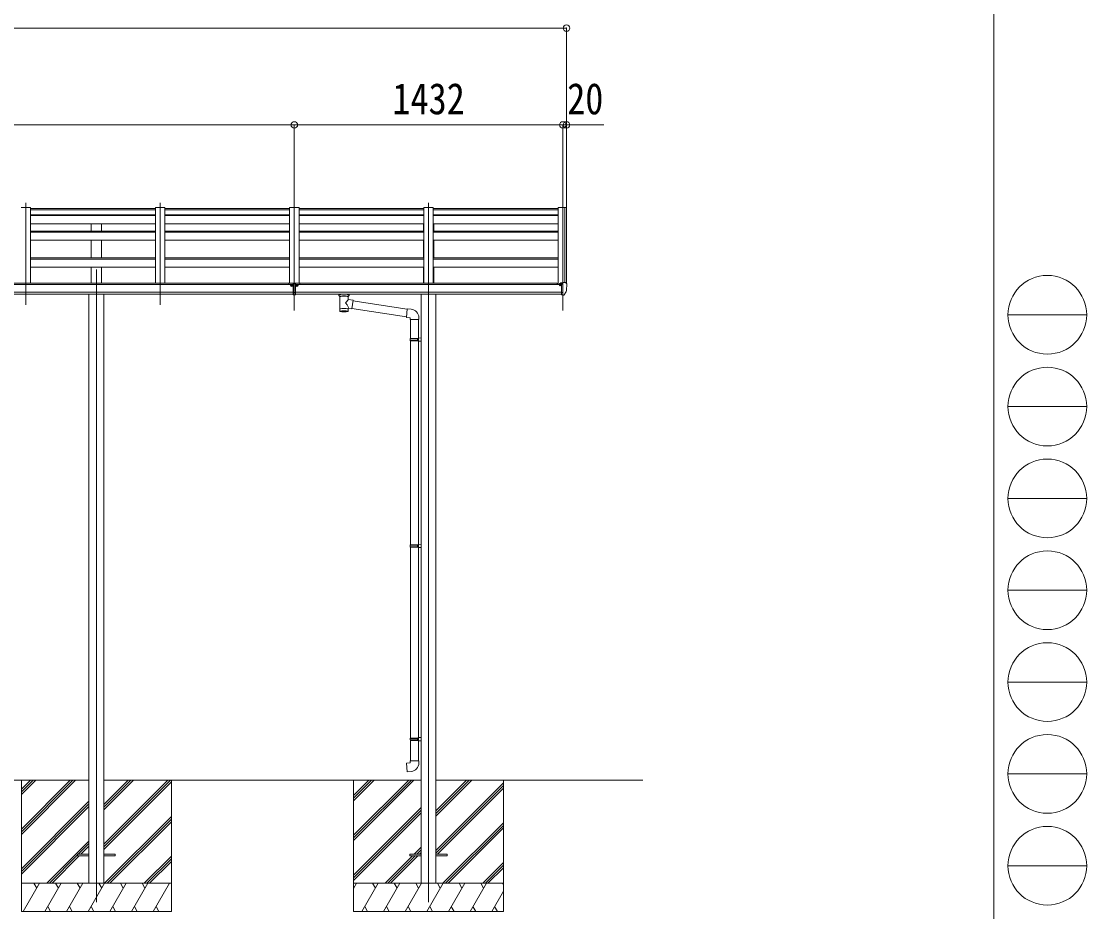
# Model space of a CAD drawing. Units: millimetres at full size. Extents: x -9783 to 9892, y -6828 to 6752.
# Drawn here: x 4208 to 9892, y -4448 to 303 of the extents above; entities that cross this region are included whole.
import ezdxf
from ezdxf.enums import TextEntityAlignment as Align

# ---------------------------------------------------------------- set-up
doc = ezdxf.new("R2010")
doc.units = ezdxf.units.MM
doc.header["$LTSCALE"] = 35
doc.header["$PDMODE"] = 32
doc.header["$PDSIZE"] = 35
for name, color, linetype, lineweight in [('0-0_0', 7, 'Continuous', 9), ('0-1_本体', 4, 'Continuous', 9), ('0-2_部品', 7, 'Continuous', 9), ('0-8_PARTS2', 2, 'Continuous', 9), ('0-A_寸法', 6, 'Continuous', 9), ('F-0_240', 7, 'Continuous', 9)]:
    doc.layers.add(name, color=color, linetype=linetype, lineweight=lineweight)
doc.styles.add('ＭＳ ゴシック', font='')
doc.styles.get('ＭＳ ゴシック').set_extended_font_data('MS Gothic')

msp = doc.modelspace()

# ---------------------------------------------------------------- linework, layer by layer
at = {"layer": '0-0_0'}
for p, q in [((1748.06, -3746.71), (4569.06, -3746.71)), ((4208.56, -3746.71), (4208.56, -4446.71)), ((4208.56, -4007.44), (4469.29, -3746.71)), ((4208.56, -4021.58), (4483.44, -3746.71)), ((4208.56, -4035.72), (4497.58, -3746.71)), ((4208.56, -3823.59), (4285.45, -3746.71)), ((4208.56, -3809.45), (4271.3, -3746.71)), ((4208.56, -3795.31), (4257.16, -3746.71)), ((4648.06, -4088.44), (4989.79, -3746.71)), ((4648.06, -4102.58), (5003.94, -3746.71)), ((4648.06, -3904.59), (4805.95, -3746.71)), ((4648.06, -3890.45), (4791.8, -3746.71)), ((4648.06, -3876.31), (4777.66, -3746.71)), ((4648.06, -3746.71), (6341.06, -3746.71)), ((5008.56, -3746.71), (5008.56, -4446.71)), ((5980.56, -3746.71), (5980.56, -4446.71)), ((5980.56, -4040.89), (6274.74, -3746.71)), ((5980.56, -4055.03), (6288.89, -3746.71)), ((5980.56, -4069.17), (6303.03, -3746.71)), ((5980.56, -3857.04), (6090.9, -3746.71)), ((5980.56, -3842.9), (6076.75, -3746.71)), ((5980.56, -3828.76), (6062.61, -3746.71)), ((7524.04, -3746.71), (6420.06, -3746.71)), ((6420.06, -3938.04), (6611.4, -3746.71)), ((6420.06, -3923.9), (6597.25, -3746.71)), ((6420.06, -3909.76), (6583.11, -3746.71)), ((6780.56, -3746.71), (6780.56, -4446.71)), ((4648.06, -4116.72), (5008.56, -3756.22)), ((6420.06, -4121.89), (6780.56, -3761.39)), ((6420.06, -4136.03), (6780.56, -3775.53)), ((6428.02, -4142.21), (6780.56, -3789.67)), ((4208.56, -4219.57), (4569.06, -3859.07)), ((4208.56, -4233.71), (4569.06, -3873.21)), ((4208.56, -4247.85), (4569.06, -3887.35)), ((5980.56, -4253.02), (6341.06, -3892.52)), ((5980.56, -4267.16), (6341.06, -3906.66)), ((5980.56, -4281.3), (6341.06, -3920.8)), ((4651.92, -4296.71), (5008.56, -3940.07)), ((4666.06, -4296.71), (5008.56, -3954.21)), ((4680.21, -4296.71), (5008.56, -3968.35)), ((6457.37, -4296.71), (6780.56, -3973.52)), ((6471.51, -4296.71), (6780.56, -3987.66)), ((6485.66, -4296.71), (6780.56, -4001.8)), ((4343.56, -4296.71), (4569.06, -4071.2)), ((4512.21, -4142.2), (4569.06, -4085.34)), ((4357.7, -4296.71), (4508.56, -4145.84)), ((4526.35, -4142.2), (4569.06, -4099.49)), ((6303.51, -4142.21), (6341.06, -4104.65)), ((6317.65, -4142.21), (6341.06, -4118.79)), ((6331.79, -4142.21), (6341.06, -4132.94)), ((4371.84, -4296.71), (4517.35, -4151.2)), ((4864.06, -4296.71), (5008.56, -4152.2)), ((4878.2, -4296.71), (5008.56, -4166.34)), ((4892.34, -4296.71), (5008.56, -4180.49)), ((6149.01, -4296.71), (6294.51, -4151.21)), ((6163.15, -4296.71), (6308.65, -4151.21)), ((6177.29, -4296.71), (6322.79, -4151.21)), ((6669.51, -4296.71), (6780.56, -4185.65)), ((6683.65, -4296.71), (6780.56, -4199.79)), ((6697.79, -4296.71), (6780.56, -4213.94)), ((5008.56, -4296.71), (4208.56, -4296.71)), ((4218.85, -4446.71), (4305.46, -4296.71)), ((4290.45, -4322.69), (4275.45, -4296.71)), ((4334.32, -4446.71), (4420.93, -4296.71)), ((4405.92, -4322.69), (4390.92, -4296.71)), ((4449.79, -4446.71), (4536.4, -4296.71)), ((4521.39, -4322.69), (4506.39, -4296.71)), ((4565.26, -4446.71), (4651.87, -4296.71)), ((4636.87, -4322.69), (4621.86, -4296.71)), ((4680.73, -4446.71), (4767.34, -4296.71)), ((4752.34, -4322.69), (4737.33, -4296.71)), ((4796.2, -4446.71), (4882.81, -4296.71)), ((4852.81, -4296.71), (4867.81, -4322.69)), ((4911.67, -4446.71), (4998.28, -4296.71)), ((6780.56, -4296.71), (5980.56, -4296.71)), ((5980.56, -4324.21), (5996.44, -4296.71)), ((6025.31, -4446.71), (6111.91, -4296.71)), ((6096.91, -4322.69), (6081.91, -4296.71)), ((6140.78, -4446.71), (6227.38, -4296.71)), ((6212.38, -4322.69), (6197.38, -4296.71)), ((6256.25, -4446.71), (6342.85, -4296.71)), ((6327.85, -4322.69), (6312.85, -4296.71)), ((6371.72, -4446.71), (6458.32, -4296.71)), ((6443.32, -4322.69), (6428.32, -4296.71)), ((6487.19, -4446.71), (6573.79, -4296.71)), ((6558.79, -4322.69), (6543.79, -4296.71)), ((6602.66, -4446.71), (6689.26, -4296.71)), ((6659.26, -4296.71), (6674.26, -4322.69)), ((6774.73, -4296.71), (6780.56, -4306.81)), ((6718.13, -4446.71), (6780.56, -4338.57)), ((4349.32, -4420.73), (4364.32, -4446.71)), ((4464.79, -4420.73), (4479.79, -4446.71)), ((4580.26, -4420.73), (4595.26, -4446.71)), ((4695.73, -4420.73), (4710.73, -4446.71)), ((4811.2, -4420.73), (4826.2, -4446.71)), ((4926.67, -4420.73), (4941.67, -4446.71)), ((6040.31, -4420.73), (6055.31, -4446.71)), ((6155.78, -4420.73), (6170.78, -4446.71)), ((6271.25, -4420.73), (6286.25, -4446.71)), ((6386.72, -4420.73), (6401.72, -4446.71)), ((6502.19, -4420.73), (6517.19, -4446.71)), ((6617.66, -4420.73), (6632.66, -4446.71)), ((6733.13, -4420.73), (6748.13, -4446.71)), ((4208.56, -4446.71), (5008.56, -4446.71)), ((5980.56, -4446.71), (6780.56, -4446.71))]:
    msp.add_line(p, q, dxfattribs=at)
at = {"layer": '0-1_本体'}
for p, q in [((4257.56, -690.98), (4207.56, -690.98)), ((4257.56, -690.98), (4257.56, -1090.56)), ((4923.56, -696.47), (4257.56, -696.47)), ((4257.56, -703.38), (4923.56, -703.38)), ((4257.56, -730.1), (4923.56, -730.1)), ((4257.56, -732.94), (4923.56, -732.94)), ((4923.56, -690.98), (4923.56, -1090.56)), ((4973.56, -690.98), (4923.56, -690.98)), ((4973.56, -690.98), (4973.56, -1090.56)), ((5639.56, -696.47), (4973.56, -696.47)), ((4973.56, -703.38), (5639.56, -703.38)), ((4973.56, -730.1), (5639.56, -730.1)), ((4973.56, -732.94), (5639.56, -732.94)), ((5639.56, -690.98), (5639.56, -1094.25)), ((5689.56, -690.98), (5639.56, -690.98)), ((5689.56, -690.98), (5689.56, -1094.25)), ((6355.56, -696.47), (5689.56, -696.47)), ((5689.56, -703.38), (6355.56, -703.38)), ((5689.56, -730.1), (6355.56, -730.1)), ((5689.56, -732.94), (6355.56, -732.94)), ((6355.56, -690.98), (6355.56, -1094.25)), ((6405.56, -690.98), (6355.56, -690.98)), ((6405.56, -690.98), (6405.56, -1094.25)), ((7071.56, -696.47), (6405.56, -696.47)), ((6405.56, -703.38), (7071.56, -703.38)), ((6405.56, -730.1), (7071.56, -730.1)), ((6405.56, -732.94), (7071.56, -732.94)), ((7071.56, -690.38), (7071.56, -1100.96)), ((7107.49, -690.58), (7106.86, -692.2)), ((7107.56, -690.47), (7107.56, -1090.78)), ((7115.62, -690.8), (7107.78, -690.39)), ((7116.56, -691.69), (7116.57, -1097.32)), ((4257.56, -777.68), (4923.56, -777.68)), ((4581.06, -816.37), (4581.06, -777.68)), ((4636.06, -816.37), (4636.06, -777.68)), ((4973.56, -777.68), (5639.56, -777.68)), ((5689.56, -777.68), (6355.56, -777.68)), ((6353.06, -816.37), (6353.06, -777.68)), ((6405.56, -777.68), (7071.56, -777.68)), ((6408.06, -816.37), (6408.06, -777.68)), ((4257.56, -816.37), (4923.56, -816.37)), ((4257.56, -821.65), (4923.56, -821.65)), ((4973.56, -816.37), (5639.56, -816.37)), ((4973.56, -821.65), (5639.56, -821.65)), ((5689.56, -816.37), (6355.56, -816.37)), ((5689.56, -821.65), (6355.56, -821.65)), ((6405.56, -816.37), (7071.56, -816.37)), ((6405.56, -821.65), (7071.56, -821.65)), ((4257.56, -865.74), (4923.56, -865.74)), ((4581.06, -959.29), (4581.06, -865.74)), ((4636.06, -959.29), (4636.06, -865.74)), ((4973.56, -865.74), (5639.56, -865.74)), ((5689.56, -865.74), (6355.56, -865.74)), ((6353.06, -959.29), (6353.06, -865.74)), ((6405.56, -865.74), (7071.56, -865.74)), ((6408.06, -959.29), (6408.06, -865.74)), ((4257.56, -959.29), (4923.56, -959.29)), ((4257.56, -966.09), (4923.56, -966.09)), ((4973.56, -959.29), (5639.56, -959.29)), ((4973.56, -966.09), (5639.56, -966.09)), ((5689.56, -959.29), (6355.56, -959.29)), ((5689.56, -966.09), (6355.56, -966.09)), ((6405.56, -959.29), (7071.56, -959.29)), ((6405.56, -966.09), (7071.56, -966.09)), ((4257.56, -1009.64), (4923.56, -1009.64)), ((4581.06, -1094.25), (4581.06, -1009.64)), ((4636.06, -1094.25), (4636.06, -1009.64)), ((4973.56, -1009.64), (5639.56, -1009.64)), ((5689.56, -1009.64), (6355.56, -1009.64)), ((6353.06, -1094.25), (6353.06, -1009.64)), ((6405.56, -1009.64), (7071.56, -1009.64)), ((6408.06, -1094.25), (6408.06, -1009.64)), ((5658.06, -1100.96), (659.06, -1100.96)), ((5634.56, -1094.25), (682.56, -1094.25)), ((5634.56, -1100.96), (5634.56, -1094.25)), ((5689.56, -1094.25), (5639.56, -1094.25)), ((7090.06, -1100.96), (5671.06, -1100.96)), ((7066.56, -1094.25), (5694.56, -1094.25)), ((5694.56, -1100.96), (5694.56, -1094.25)), ((7066.56, -1100.96), (7066.56, -1094.25)), ((659.06, -1142.18), (5658.06, -1142.18)), ((5658.06, -1154.03), (659.06, -1153.96)), ((4569.06, -1154.12), (4569.06, -4296.71)), ((4648.06, -1154.12), (4648.06, -4296.71)), ((5671.06, -1142.18), (7090.06, -1142.18)), ((7090.06, -1154.03), (5671.06, -1154.01)), ((6341.06, -1154.12), (6341.06, -4296.71)), ((6420.06, -1154.12), (6420.06, -4296.71))]:
    msp.add_line(p, q, dxfattribs=at)
msp.add_lwpolyline([(7106.86, -1090.78), (7106.86, -690.38), (7071.56, -690.38)], dxfattribs=at)
msp.add_circle((7082.59, -1105.69), 3, dxfattribs=at)
for centre, radius, start, end in [((7107.77, -690.69), 0.301, 87.13321, 158.93673), ((7115.56, -691.8), 1, 6.67014, 87)]:
    msp.add_arc(centre, radius, start, end, dxfattribs=at)
at = {"layer": '0-2_部品'}
for p, q in [((5650.09, -1106.1), (5650.09, -1107.75)), ((5650.09, -1107), (5651.09, -1107)), ((5651.09, -1107.75), (5651.09, -1106.1)), ((5652.09, -1106.85), (5653.09, -1106.85)), ((5658.06, -1098.42), (5658.06, -1157.28)), ((5677.04, -1106.85), (5676.04, -1106.85)), ((5678.04, -1106.1), (5678.04, -1107.75)), ((5678.04, -1107), (5679.04, -1107)), ((5679.04, -1107.75), (5679.04, -1106.1)), ((7080.06, -1096.63), (7080.06, -1100.96)), ((7095.06, -1095.46), (7081.06, -1095.52)), ((7084.56, -1095.51), (7084.56, -1093.61)), ((7085.06, -1105.69), (7084.76, -1105.69)), ((7085.59, -1105.69), (7085.06, -1105.69)), ((7085.39, -1093.19), (7095.06, -1092.47)), ((7090.06, -1100.51), (7096.56, -1100.11)), ((7095.06, -1091.69), (7096.56, -1091.69)), ((7095.06, -1091.69), (7095.06, -1097.86)), ((7096.56, -1159.28), (7096.56, -1090.78)), ((7111.65, -1091.35), (7115.72, -1097.15)), ((7118.56, -1100.15), (7118.56, -1100.78)), ((5658.06, -1144.12), (5671.06, -1144.12)), ((5902.56, -1160.09), (5902.56, -1153.97)), ((5906.66, -1164.59), (5906.65, -1244.88)), ((5952.46, -1182.16), (5952.46, -1164.57)), ((5977.69, -1186.07), (5952.46, -1182.15)), ((5956.56, -1160.09), (5956.56, -1153.97)), ((5977.69, -1186.07), (5970.66, -1231.33)), ((6267.02, -1233.02), (5977.37, -1188.08)), ((7090.06, -1156.08), (7095.56, -1156.08)), ((7096.06, -1157.08), (7095.56, -1156.08)), ((7096.56, -1157.08), (7096.06, -1157.08)), ((7098.06, -1159.19), (7096.56, -1159.28)), ((7098.06, -1159.19), (7101.77, -1158.96)), ((7104.19, -1157.47), (7113.93, -1142.09)), ((5952.48, -1244.88), (5952.46, -1228.25)), ((5952.46, -1228.5), (5970.66, -1231.33)), ((6263.35, -1274.95), (5970.93, -1229.58)), ((6287.99, -1233.4), (6267.15, -1231.58)), ((6283.06, -1289.15), (6329.06, -1289.15)), ((6285.06, -1289.15), (6285.06, -1389.67)), ((6327.06, -1289.15), (6327.06, -1387.11)), ((6329.06, -1289.15), (6329.06, -1278.23)), ((6283.06, -1391.67), (6284.06, -1389.67)), ((6283.06, -1391.67), (6327.06, -1391.67)), ((6283.06, -1391.67), (6283.06, -1399.67)), ((6283.06, -1399.67), (6327.06, -1399.67)), ((6283.06, -1399.67), (6284.06, -1401.67)), ((6284.06, -1389.67), (6327.06, -1389.67)), ((6284.06, -1401.67), (6327.06, -1401.67)), ((6285.06, -1401.67), (6285.06, -2490.81)), ((6322.59, -1391.67), (6322.16, -1389.67)), ((6325.06, -1387.17), (6341.06, -1386.7)), ((6325.06, -1389.17), (6325.06, -1387.17)), ((6325.06, -1389.17), (6327.06, -1389.17)), ((6325.06, -1404.17), (6325.06, -1402.17)), ((6325.06, -1404.17), (6341.06, -1404.64)), ((6327.06, -1404.23), (6327.06, -2488.25)), ((6341.06, -1386.7), (6341.06, -1404.64)), ((6283.06, -2492.81), (6284.06, -2490.81)), ((6283.06, -2492.81), (6327.06, -2492.81)), ((6283.06, -2492.81), (6283.06, -2500.81)), ((6283.06, -2500.81), (6327.06, -2500.81)), ((6283.06, -2500.81), (6284.06, -2502.81)), ((6284.06, -2490.81), (6327.06, -2490.81)), ((6322.59, -2492.81), (6322.16, -2490.81)), ((6325.06, -2488.31), (6341.06, -2487.84)), ((6325.06, -2490.31), (6325.06, -2488.31)), ((6325.06, -2490.31), (6327.06, -2490.31)), ((6341.06, -2487.84), (6341.06, -2505.78)), ((6284.06, -2502.81), (6327.06, -2502.81)), ((6285.06, -2502.81), (6285.06, -3522.11)), ((6325.06, -2505.31), (6325.06, -2503.31)), ((6325.06, -2505.31), (6341.06, -2505.78)), ((6327.06, -2505.37), (6327.06, -3519.55)), ((6283.06, -3524.11), (6284.06, -3522.11)), ((6284.06, -3522.11), (6327.06, -3522.11)), ((6322.59, -3524.11), (6322.16, -3522.11)), ((6325.06, -3519.61), (6341.06, -3519.14)), ((6325.06, -3521.61), (6325.06, -3519.61)), ((6325.06, -3521.61), (6327.06, -3521.61)), ((6341.06, -3519.14), (6341.06, -3537.08)), ((6283.06, -3524.11), (6327.06, -3524.11)), ((6283.06, -3524.11), (6283.06, -3532.11)), ((6283.06, -3532.11), (6327.06, -3532.11)), ((6283.06, -3532.11), (6284.06, -3534.11)), ((6284.06, -3534.11), (6327.06, -3534.11)), ((6285.06, -3534.11), (6285.06, -3644.11)), ((6325.06, -3536.61), (6325.06, -3534.61)), ((6325.06, -3536.61), (6341.06, -3537.08)), ((6327.06, -3536.67), (6327.06, -3644.11)), ((6283.06, -3644.11), (6329.06, -3644.11)), ((6283.06, -3654.11), (6283.06, -3644.11)), ((6329.06, -3644.11), (6329.06, -3655.03))]:
    msp.add_line(p, q, dxfattribs=at)
at = {"layer": '0-2_部品', "color": 4}
for p, q in [((4508.56, -4142.2), (4569.06, -4142.2)), ((4508.56, -4142.2), (4508.56, -4151.2)), ((4648.06, -4142.2), (4708.56, -4142.2)), ((4708.56, -4142.2), (4708.56, -4151.2)), ((6280.56, -4142.2), (6341.06, -4142.2)), ((6280.56, -4142.2), (6280.56, -4151.2)), ((6420.06, -4142.2), (6480.56, -4142.2)), ((6480.56, -4142.2), (6480.56, -4151.2)), ((4508.56, -4151.2), (4569.06, -4151.2)), ((4648.06, -4151.2), (4708.56, -4151.2)), ((6280.56, -4151.2), (6341.06, -4151.2)), ((6420.06, -4151.2), (6480.56, -4151.2))]:
    msp.add_line(p, q, dxfattribs=at)
at = {"layer": '0-2_部品'}
for points in [[(5649.09, -1105.95), (5648.09, -1105.95), (5648.09, -1106.85), (5649.09, -1106.85)], [(5651.09, -1105.05), (5651.09, -1104.15), (5650.09, -1104.15), (5650.09, -1105.05)], [(5650.09, -1107.75), (5650.09, -1108.65), (5651.09, -1108.65), (5651.09, -1107.75)], [(5653.09, -1106.85), (5653.09, -1105.95), (5652.09, -1105.95)], [(5658.06, -1098.42), (5671.06, -1098.42), (5671.06, -1157.28), (5658.06, -1157.28)], [(5676.04, -1106.85), (5676.04, -1105.95), (5677.04, -1105.95)], [(5678.04, -1105.05), (5678.04, -1104.15), (5679.04, -1104.15), (5679.04, -1105.05)], [(5679.04, -1107.75), (5679.04, -1108.65), (5678.04, -1108.65), (5678.04, -1107.75)], [(5680.04, -1105.95), (5681.04, -1105.95), (5681.04, -1106.85), (5680.04, -1106.85)], [(7080.06, -1104.08), (7080.06, -1105.69), (7079.59, -1105.69)], [(7084.76, -1104.51), (7084.76, -1105.69), (7080.06, -1105.69)], [(7085.39, -1093.19), (7085.22, -1093.21), (7085.06, -1093.24), (7084.92, -1093.29), (7084.8, -1093.34), (7084.7, -1093.4), (7084.62, -1093.46), (7084.58, -1093.54), (7084.56, -1093.61)], [(7090.06, -1156.08), (7090.06, -1097.86), (7095.06, -1097.86)], [(7096.56, -1090.78), (7108.56, -1090.78), (7110.9, -1090.92)], [(5902.6, -1160.14), (5902.58, -1159.79), (5902.82, -1158.83), (5903.35, -1157.95), (5904.15, -1157.11), (5905.26, -1156.31), (5906.66, -1155.59)], [(5902.6, -1160.03), (5902.58, -1160.38), (5902.82, -1161.34), (5903.35, -1162.23), (5904.15, -1163.06), (5905.26, -1163.86), (5906.66, -1164.59)], [(5952.46, -1155.6), (5952.7, -1155.69), (5954.05, -1156.43), (5955.16, -1157.27), (5955.92, -1158.14), (5956.38, -1159.04), (5956.55, -1159.92)], [(5952.46, -1164.57), (5952.7, -1164.48), (5954.05, -1163.75), (5955.16, -1162.9), (5955.92, -1162.03), (5956.38, -1161.13), (5956.55, -1160.25)], [(7096.56, -1145.39), (7093.4, -1144.98), (7090.06, -1144.55)], [(6267.15, -1231.58), (6263.14, -1277.4), (6283.06, -1279.15), (6283.06, -1289.15)], [(6322.59, -1391.67), (6322.59, -1399.67), (6322.16, -1401.67)], [(6325.06, -1402.17), (6327.06, -1402.17), (6327.06, -1389.17)], [(6322.59, -2492.81), (6322.59, -2500.81), (6322.16, -2502.81)], [(6325.06, -2503.31), (6327.06, -2503.31), (6327.06, -2490.31)], [(6325.06, -3534.61), (6327.06, -3534.61), (6327.06, -3521.61)], [(6322.59, -3524.11), (6322.59, -3532.11), (6322.16, -3534.11)], [(6287.99, -3699.86), (6267.15, -3701.68), (6263.14, -3655.85), (6283.06, -3654.11)]]:
    msp.add_lwpolyline(points, dxfattribs=at)
for centre, radius, start, end in [((7082.56, -1105.69), 2.5, 28.35764, 180), ((7082.56, -1105.69), 2.5, 0, 28.35764), ((7110.83, -1091.92), 1, 35, 86.5), ((6926.07, -1100.78), 192.49, 347.8767, 359.9992), ((7115.56, -1100.15), 3, 0, 87), ((5919.63, -1205.3), 51.38, 92.46126, 104.61963), ((5939.52, -1205.3), 51.38, 75.38037, 87.53874), ((7101.59, -1155.97), 3, 273.5, 330), ((7111.33, -1140.59), 3, 330, 348.16652), ((6284.06, -1278.23), 45, 0, 85), ((6284.06, -3655.03), 45, 275, 0)]:
    msp.add_arc(centre, radius, start, end, dxfattribs=at)
for centre, major_axis in [((5650.59, -1106.1), (5.9, 0)), ((5678.54, -1106.1), (-5.9, 0))]:
    msp.add_ellipse(centre, major_axis=major_axis, ratio=0.9, dxfattribs=at)
for centre, major_axis, ratio, start_param, end_param in [((5650.59, -1106.4), (5.9, 0), 0.9, 6.2831853, 9.424778), ((5649.09, -1105.05), (-1, 0), 0.9, 1.5707963, 3.1415927), ((5649.09, -1107.75), (1, 0), 0.9, 6.2831853, 7.8539816), ((5649.09, -1106.1), (1, 0), 0.9, 6.2831853, 6.9023328), ((5652.09, -1105.05), (1, 0), 0.9, 3.1415927, 4.712389), ((5652.09, -1106.1), (-1, 0), 0.9, 5.6640378, 6.2831853), ((5652.09, -1107.75), (-1, 0), 0.9, 4.712389, 6.2831853), ((5678.54, -1106.4), (-5.9, 0), 0.9, 3.1415927, 6.2831853), ((5677.04, -1105.05), (-1, 0), 0.9, 1.5707963, 3.1415927), ((5677.04, -1107.75), (1, 0), 0.9, 6.2831853, 7.8539816), ((5677.04, -1106.1), (1, 0), 0.9, 6.2831853, 6.9023328), ((5680.04, -1105.05), (1, 0), 0.9, 3.1415927, 4.712389), ((5680.04, -1106.1), (-1, 0), 0.9, 5.6640378, 6.2831853), ((5680.04, -1107.75), (-1, 0), 0.9, 4.712389, 6.2831853), ((7081.06, -1096.62), (0.02, 1.1), 0.906239, 0.0206394, 1.5914357), ((5929.56, -1165.78), (-22.91, -0.42), 0.072511, 4.711586, 6.2823824), ((5929.59, -1164.15), (-22.91, -0.42), 0.072511, 4.711586, 6.2823824), ((5929.54, -1164.16), (22.92, -0.42), 0.07247, 0.0008089, 1.5716053), ((5929.54, -1165.78), (22.92, -0.42), 0.07247, 0.0008089, 1.5716053), ((5932.12, -1204.35), (20.32, 22.25), 0.045535, 4.9756507, 6.2441899), ((5940.56, -1160.09), (16, 0), 0.361356, 0, 0.0194874), ((5940.56, -1160.09), (16, 0), 0.361356, 6.2636979, 6.2831853), ((5929.56, -1244.88), (22.92, 0), 0.101955, 6.2829723, 9.4248207), ((5929.56, -1244.88), (22.92, 0), 0.101955, 3.1415499, 6.2833984), ((5929.56, -1232.44), (22.91, 0), 0.122865, 6.2831853, 9.424778), ((5929.56, -1201.71), (-22.81, 26.62), 0.234429, 3.1563334, 4.5976381)]:
    msp.add_ellipse(centre, major_axis=major_axis, ratio=ratio, start_param=start_param, end_param=end_param, dxfattribs=at)
at = {"layer": '0-8_PARTS2'}
for p, q in [((4232.56, -1210.3), (4232.56, -666.46)), ((4948.56, -1210.3), (4948.56, -666.46)), ((5664.56, -1240.5), (5664.56, -666.46)), ((6380.56, -1240.5), (6380.56, -666.46)), ((7096.56, -1240.5), (7096.56, -666.46)), ((4608.56, -1021.5), (4608.56, -4396.73)), ((6380.56, -1146.71), (6380.56, -4396.71))]:
    msp.add_line(p, q, dxfattribs=at)
at = {"layer": '0-A_寸法'}
for p, q in [((632.57, 266.95), (7116.57, 266.95)), ((7116.57, 266.95), (7116.57, -250.3)), ((652.57, -250.3), (5664.56, -250.3)), ((5664.56, -250.3), (5664.56, -705.87)), ((5664.56, -250.3), (7096.56, -250.3)), ((7096.56, -250.3), (7096.56, -705.87)), ((7096.56, -250.3), (7116.57, -250.3)), ((7116.57, -250.3), (7116.57, -705.87)), ((7116.57, -250.3), (7316.57, -250.3))]:
    msp.add_line(p, q, dxfattribs=at)
for p in [(7116.57, 266.95), (5664.56, -250.3), (7096.56, -250.3), (7116.57, -250.3)]:
    msp.add_point(p, dxfattribs=at)
at = {"layer": 'F-0_240', "color": 5}
msp.add_line((9396.97, 6751.9), (9396.97, -6828.1), dxfattribs=at)
at = {"layer": 'F-0_240', "color": 4}
for p, q in [((9471.77, -1263.1), (9891.77, -1263.1)), ((9471.77, -1753.1), (9891.77, -1753.1)), ((9471.77, -2243.1), (9891.77, -2243.1)), ((9471.77, -2733.1), (9891.77, -2733.1)), ((9471.77, -3223.1), (9891.77, -3223.1)), ((9471.77, -3713.1), (9891.77, -3713.1)), ((9471.77, -4203.1), (9891.77, -4203.1))]:
    msp.add_line(p, q, dxfattribs=at)
for centre in [(9681.77, -1263.1), (9681.77, -1753.1), (9681.77, -2243.1), (9681.77, -2733.1), (9681.77, -3223.1), (9681.77, -3713.1), (9681.77, -4203.1)]:
    msp.add_circle(centre, 210, dxfattribs=at)

# ---------------------------------------------------------------- texts
at = {"layer": '0-A_寸法', "color": 7, "style": 'ＭＳ ゴシック', "width": 0.85}
for s, p in [('1432', (6188.06, -243.3)), ('20', (7120.32, -243.3))]:
    msp.add_text(s, height=166.8, dxfattribs=at).set_placement(p, align=Align.BOTTOM_LEFT)

doc.saveas('drawing.dxf')
